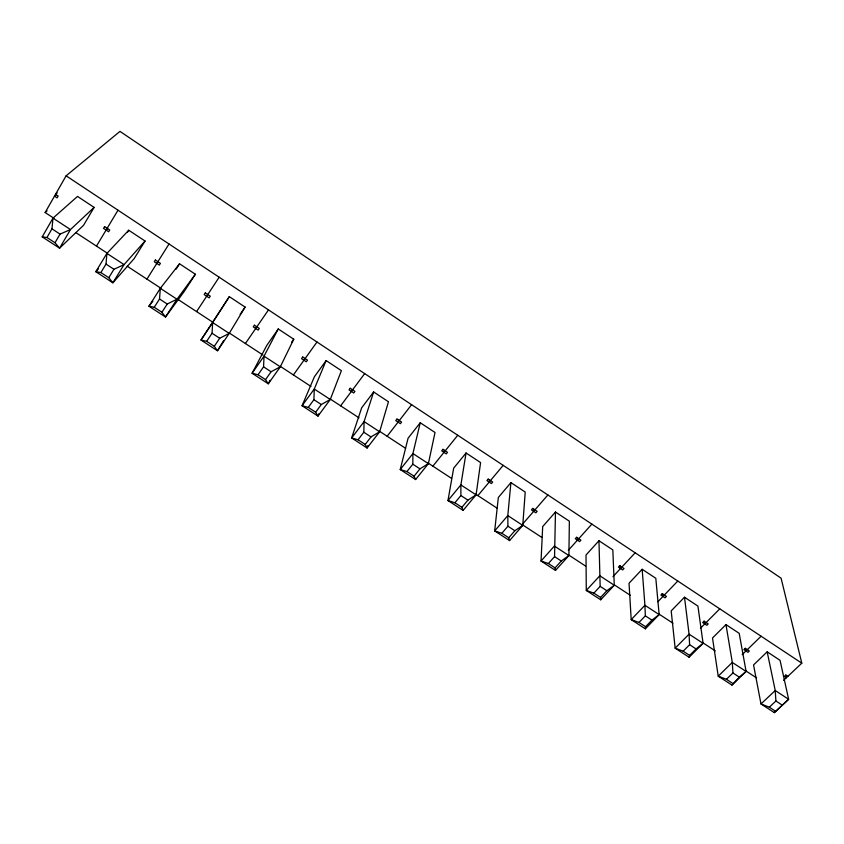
<?xml version="1.0" encoding="UTF-8"?>
<svg xmlns="http://www.w3.org/2000/svg" width="844" height="844" viewBox="0 0 844 844"><rect width="100%" height="100%" fill="white"/><g stroke="black" fill="none" stroke-linecap="round" stroke-linejoin="round"><path stroke-width="1.27" d="M577.444 540.16L577.454 537.871M415.628 479.54L414.077 476.206L419.964 468.853L428.383 463.651L412.916 453.534L400.235 469.538L406.935 471.564L412.811 464.189L412.916 453.534L420.249 422.738L435.019 432.487L428.383 463.651L415.628 479.54L400.235 469.538L408.074 438.236L420.249 422.738M367.857 445.569L367.108 448.006L365.22 444.44L371.001 436.918L379.631 431.769L364.091 421.599L351.642 437.962L358.046 439.777L363.817 432.233L364.091 421.599L373.639 391.964L388.462 401.755L379.631 431.769L367.108 448.006L351.642 437.962L361.675 407.8L373.639 391.964M318.969 413.644L317.998 416.092L315.656 412.21L321.321 404.519L330.278 399.486L314.274 389.021L302.078 405.742L308.271 407.409L313.915 399.687L314.274 389.021L326.122 360.588L341.387 370.664L330.278 399.486L317.998 416.092L302.078 405.742L314.39 376.762L326.122 360.588M555.468 512.023L554.561 556.629L548.378 563.528L541.036 561.028L542.692 526.572L555.468 512.023L569.373 521.202L568.898 555.563L555.51 570.428L541.036 561.028L554.371 546.057L568.898 555.563L561.271 561.007L555.078 567.896L555.51 570.428M270.027 380.275L268.297 383.798L265.533 379.621L271.082 371.75L280.313 366.813L264.035 356.157L252.092 373.27L258.021 374.736L263.56 366.845L264.035 356.157L278.246 328.97L293.754 339.214L280.313 366.813L268.297 383.798L252.092 373.27L266.736 345.502L278.246 328.97M223.586 340.681L217.478 350.766L214.292 346.304L219.714 338.254L229.23 333.401L212.656 322.556L200.988 340.058L206.643 341.335L212.055 333.253L212.656 322.556L229.325 296.666L245.098 307.079L229.23 333.401L217.478 350.766L200.988 340.058L229.325 296.666M533.661 511.358L533.798 509.143M152.859 301.202L148.934 306.235L154.252 307.258L159.527 298.998L160.328 288.332L179.529 263.782L195.375 274.247L184.287 291.391L165.508 317.006L148.934 306.235L160.328 288.332L176.987 299.23L195.375 274.247M98.463 268.846L95.805 271.705L100.869 272.559L106.017 264.098L106.903 253.39L128.731 230.243L145.052 241.015L134.217 258.538L112.874 282.803L95.805 271.705L106.903 253.39L124.068 264.615L145.052 241.015M645.365 628.822L645.565 626.723L651.937 620.14L659.153 614.59L655.809 578.288L642.168 569.278L629.033 583.236L631.196 619.612L645.365 628.822L659.153 614.59L644.921 605.285L642.168 569.278M510.915 482.61L507.803 515.6L507.93 526.223L501.853 533.281L494.679 530.908L498.34 497.475L510.915 482.61L525.221 492.052L522.763 525.39L509.576 540.582L494.679 530.908L507.803 515.6L522.763 525.39L514.851 530.728L508.753 537.765L509.576 540.582M42.2 236.879L46.958 237.502L51.959 228.84L52.993 218.132L77.521 196.43L94.117 207.392L83.556 225.295L59.576 248.168L42.2 236.879L52.993 218.132L70.474 229.557L94.117 207.392M489.182 482.093L489.446 479.941M466.057 452.985L460.877 484.91L460.887 495.544L454.905 502.76L447.974 500.555L453.671 468.167L466.057 452.985L480.595 462.586L476.09 494.858L463.113 510.388L447.974 500.555L460.877 484.91L476.09 494.858L467.924 500.133L461.921 507.318L463.113 510.388M443.986 452.363L444.387 450.285M398.051 422.148L398.6 420.143M689.115 657.244L689.622 655.377L696.078 648.93L703.084 643.318L697.935 606.097L684.495 597.225L671.191 610.898L675.158 648.181L689.115 657.244L703.084 643.318L689.073 634.16L684.495 597.225M351.378 391.437L352.064 389.517M303.935 360.23L304.768 358.383M731.948 685.085L739.312 677.12L746.096 671.455L739.196 633.348L725.967 624.602L712.505 638.001L718.223 676.16L731.948 685.085L746.096 671.455L732.307 662.434L725.967 624.602M255.7 328.506L256.692 326.733M53.868 218.248L45.133 212.53L66.106 175.816L119.975 131.379L781.09 578.182L801.8 663.184L783.601 680.359M55.018 242.745L60.04 234.115L70.474 229.557L59.576 248.168L55.018 242.745L46.958 237.502M96.469 246.11L118.002 210.198M127.381 232.448L128.731 230.243M108.792 277.708L113.951 269.278L124.068 264.615L112.874 282.803L108.792 277.708L100.869 272.559M146.94 279.121L169.022 243.99M176.09 269.183L179.529 263.782M161.932 312.259L167.228 304.019L176.987 299.23L165.508 317.006L161.932 312.259L154.252 307.258M196.578 311.594L219.166 277.212M240.139 314.422L245.098 307.079M206.664 296.244L207.814 294.556M245.393 343.529L268.487 309.885M291.591 342.295L293.754 339.214M293.406 374.936L316.975 342.01M340.649 405.837L364.671 373.607M387.132 436.242L411.598 404.687M432.866 466.162L457.754 435.272M774.328 712.621L788.634 699.286L780.046 660.314L767.175 651.821L753.555 664.945L760.982 703.949L774.328 712.621L788.634 699.286L775.235 690.519L767.175 651.821M156.794 263.433L158.113 261.84M477.883 495.607L503.182 465.361M547.872 494.974L522.183 524.588L541.816 537.428M568.297 550.341L591.866 524.113M598.966 540.74L586.01 555.004L586.285 590.431L600.696 599.789L614.284 585.251L612.828 549.898L598.966 540.74L600.158 586.369L593.881 593.121L586.285 590.431L599.82 575.777L614.284 585.251L606.847 590.726L600.559 597.457L600.696 599.789M612.955 576.674L635.173 552.799M657.856 601.761L677.795 581.041M638.992 622.45L645.354 615.846L644.921 605.285L631.196 619.612L638.992 622.45L645.565 626.723M106.08 230.074L107.568 228.566M700.446 628.274L719.774 608.841M683.165 651.178L689.611 644.711L689.073 634.16L675.158 648.181L683.165 651.178L689.622 655.377M742.161 654.67L761.098 636.228M726.41 679.293L732.94 672.963L732.307 662.434L718.223 676.16L726.41 679.293L732.771 683.429M785.827 675.021L784.445 676.339L786.46 677.658L785.88 675.073L787.842 676.35M769.306 707.188L775.91 700.995L775.235 690.519L760.982 703.949L769.306 707.188L775.488 711.207M45.133 212.53L47.106 210.821M56.168 194.732L54.501 196.135L57.097 197.855L58.152 196.019L55.546 194.31L57.213 192.896M206.643 341.335L214.292 346.304M258.021 374.736L265.533 379.621M308.271 407.409L315.656 412.21M358.046 439.777L365.22 444.44M406.935 471.564L414.077 476.206M454.905 502.76L461.921 507.318M501.853 533.281L508.753 537.765M548.378 563.528L555.078 567.896M593.881 593.121L600.559 597.457M51.959 228.84L60.04 234.115M106.017 264.098L113.951 269.278M159.527 298.998L167.228 304.019M212.055 333.253L219.714 338.254M263.56 366.845L271.082 371.75M313.915 399.687L321.321 404.519M363.817 432.233L371.001 436.918M412.811 464.189L419.964 468.853M460.887 495.544L467.924 500.133M507.93 526.223L514.851 530.728M554.561 556.629L561.271 561.007M600.158 586.369L606.847 590.726M645.354 615.846L651.937 620.14M689.611 644.711L696.078 648.93M732.94 672.963L739.312 677.12M775.91 700.995L782.103 705.035M75.717 232.533L107.441 253.284M127.191 266.208L161.278 288.5M177.82 299.325L212.846 322.239M229.125 332.884L262.853 354.944M280.313 366.37L310.982 386.436M329.666 398.653L359.027 417.854M379.557 431.295L405.637 448.354M427.423 462.596L451.529 478.369M475.678 494.162L497.327 508.331M568.001 554.561L585.62 566.081M614.158 584.755L630.426 595.389M658.689 613.883L672.942 623.199M702.377 642.453L715.322 650.924M745.685 670.78L756.593 677.922M66.106 175.816L801.8 663.184M745.463 648.466L745.927 650.998M704.423 621.458L704.772 623.927M662.751 594.018L662.983 596.434M620.435 566.166L620.551 568.518M104.603 226.593L103.527 228.386L108.644 231.752L109.72 229.958L104.603 226.593M155.38 260.026L154.283 261.777L159.316 265.09L160.413 263.339L155.38 260.026M205.314 292.889L204.195 294.609L209.133 297.869L210.262 296.149L205.314 292.889M254.424 325.214L253.274 326.902L258.137 330.099L259.287 328.421L254.424 325.214M302.722 357.012L301.54 358.658L306.33 361.802L307.501 360.156L302.722 357.012M350.228 388.282L349.026 389.896L353.731 392.987L354.934 391.384L350.228 388.282M396.965 419.046L395.741 420.628L400.373 423.667L401.596 422.095L396.965 419.046M442.952 449.314L441.707 450.865L446.265 453.861L447.51 452.321L442.952 449.314M488.201 479.107L486.935 480.616L491.419 483.57L492.685 482.061L488.201 479.107M532.733 508.426L531.456 509.903L535.866 512.804L537.153 511.327L532.733 508.426M576.579 537.28L575.27 538.725L579.617 541.584L580.925 540.139L576.579 537.28M619.728 565.691L618.409 567.105L622.682 569.922L624.011 568.508L619.728 565.691M662.213 593.659L660.884 595.052L665.093 597.816L666.433 596.423L662.213 593.659M704.054 621.195L702.704 622.555L706.85 625.288L708.2 623.927L704.054 621.195M745.252 648.319L743.88 649.648L747.963 652.338L749.335 651.009L745.252 648.319"/></g></svg>
